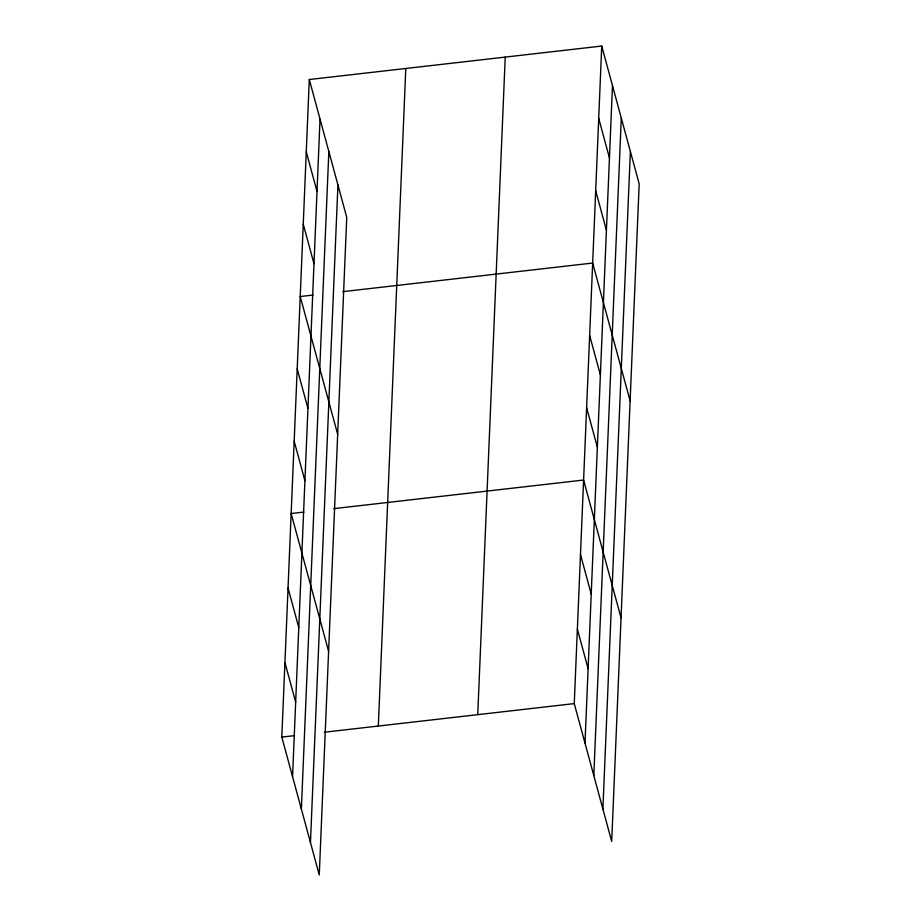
<?xml version="1.0" encoding="UTF-8"?>
<svg xmlns="http://www.w3.org/2000/svg" width="921" height="921" viewBox="0 0 921 921"><rect width="100%" height="100%" fill="white"/><g stroke="black" fill="none" stroke-linecap="round" stroke-linejoin="round"><path stroke-width="1.38" d="M309.295 79.528L346.745 217.391L319.265 874.95L281.814 737.088L309.295 79.528L601.735 46.05L639.186 183.912L611.705 841.472L574.255 703.609L601.735 46.05M292.556 776.622L320.036 119.062M301.374 809.075L328.843 151.516M310.458 842.508L337.926 184.948M378.324 726.047L405.793 68.488M477.746 714.661L505.226 57.102M584.996 743.143L612.477 85.584M593.815 775.586L621.284 118.026M602.887 809.018L630.367 151.458M313.002 295.065L300.223 296.527L337.685 434.39M342.796 291.658L592.663 263.049L630.114 400.9M303.93 512.064L291.151 513.527L328.613 651.377M333.736 508.645L583.592 480.037L621.053 617.899M281.814 737.088L294.582 735.626M324.388 732.218L574.255 703.609M598.708 118.383L609.449 157.917M595.691 190.716L606.421 230.238M589.636 335.371L600.377 374.905M586.619 407.704L597.361 447.238M580.483 554.557L591.224 594.091M577.363 629.089L588.105 668.611M306.267 151.861L317.008 191.395M303.251 224.194L313.992 263.728M297.207 368.861L307.936 408.394M294.179 441.194L304.92 480.727M288.043 588.047L298.784 627.581M284.934 662.567L295.664 702.101"/></g></svg>
